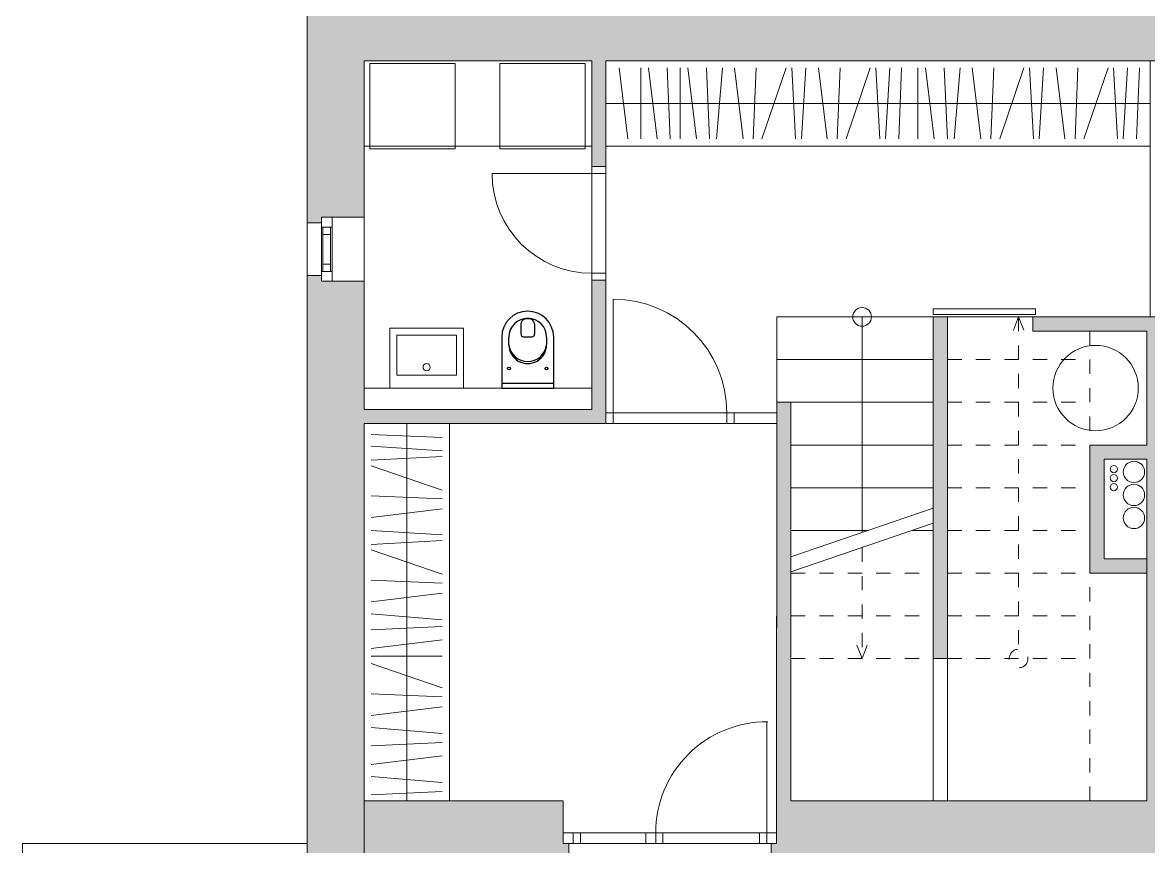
# Model space of a CAD drawing. Header units: metres. Extents: x -686 to 211, y -481 to 125.
# Drawn here: x -209.5 to -201.59, y -224.33 to -218.54 of the extents above; entities that cross this region are included whole.
import ezdxf

# ---------------------------------------------------------------- set-up
doc = ezdxf.new("R2010")
doc.units = ezdxf.units.M
doc.linetypes.add('DIVIDE', pattern=[1.25, 0.5, -0.25, 0, -0.25, 0, -0.25])
doc.linetypes.add('ČERCHOVANÁ', pattern=[25.4, 12.7, -6.35, 0, -6.35])
doc.layers.add('FLOATINGWINDOWS', color=2, linetype='Continuous', plot=False)
for name, color, linetype in [('OSA', 7, 'ČERCHOVANÁ'), ('SRAFA', 251, 'Continuous'), ('SRAFY', 3, 'Continuous'), ('ZARIZOVAKY', 251, 'Continuous'), ('ZDIVO', 1, 'Continuous')]:
    doc.layers.add(name, color=color, linetype=linetype)

# ---------------------------------------------------------------- blocks, each defined once
blk = doc.blocks.new('WC 540 Starck 3')
at = {"linetype": 'ByBlock'}
for p, q in [((81.0175, 94.3987), (80.66, 94.3987)), ((80.9825, 94.0337), (80.9825, 94.3987)), ((81.0175, 94.0337), (81.0175, 94.3987)), ((80.66, 94.3487), (80.7126, 94.3487)), ((80.568, 94.2646), (80.6372, 94.2646)), ((80.6572, 94.1878), (80.6572, 94.2446)), ((80.568, 94.1678), (80.6372, 94.1678)), ((80.7126, 94.0837), (80.66, 94.0837)), ((80.66, 94.0337), (81.0175, 94.0337))]:
    blk.add_line(p, q, dxfattribs=at)
for centre in [(80.8803, 94.3481), (80.8803, 94.0842)]:
    blk.add_circle(centre, 0.0102, dxfattribs=at)
for centre, radius, start, end in [((80.66, 94.2162), 0.1825, 90, 270), ((80.66, 94.2162), 0.1325, 90, 270), ((80.7126, 94.2162), 0.1325, 270, 90), ((80.6974, 94.2162), 0.1334, 276.53282, 83.46718), ((80.6214, 94.2162), 0.09, 165.90571, 194.09429), ((80.568, 94.2296), 0.035, 90, 165.90571), ((80.6372, 94.2446), 0.02, 360, 90), ((80.568, 94.2028), 0.035, 194.09429, 270), ((80.6372, 94.1878), 0.02, 270, 0)]:
    blk.add_arc(centre, radius, start, end, dxfattribs=at)

msp = doc.modelspace()

# ---------------------------------------------------------------- hatches: boundary and pattern name
at = {"layer": 'SRAFA', "linetype": 'Continuous', "lineweight": 0}
for points in [[(-194.0014, -218.4131), (-207.1014, -218.4131), (-207.1014, -218.3131), (-207.5014, -218.3131), (-207.5014, -219.9531), (-207.4014, -219.9531), (-207.4014, -219.9131), (-207.3264, -219.9131), (-207.1014, -219.9131), (-207.1014, -218.8131), (-205.5014, -218.8131), (-205.5014, -219.5559), (-205.4014, -219.5559), (-205.4014, -218.8131), (-201.5764, -218.8131), (-197.0521, -218.8131), (-196.6445, -218.8131), (-194.4014, -218.8131), (-194.4014, -219.4631), (-194.1764, -219.4631), (-194.1014, -219.4631), (-194.1014, -219.5031), (-194.0014, -219.5031), (-194.0014, -219.2331)], [(-205.7014, -224.0131), (-207.1014, -224.0131), (-207.1014, -221.3631), (-205.4014, -221.3631), (-205.4014, -220.3559), (-205.5014, -220.3559), (-205.5014, -221.2631), (-207.1014, -221.2631), (-207.1014, -220.3631), (-207.4014, -220.3631), (-207.4014, -220.3231), (-207.5014, -220.3231), (-207.5014, -222.6631), (-207.5014, -224.4131), (-205.6614, -224.4131), (-205.6614, -224.3131), (-205.7014, -224.3131)]]:
    msp.add_hatch(color=256, dxfattribs=at).paths.add_polyline_path(points)
h = msp.add_hatch(color=256, dxfattribs=at)
h.paths.add_polyline_path([(-200.8514, -224.0131), (-201.5014, -224.0131), (-201.5014, -220.6131), (-202.0014, -220.6131), (-202.4014, -220.6131), (-202.4014, -220.7131), (-201.6014, -220.7131), (-201.6014, -221.5131), (-202.0014, -221.5131), (-202.0014, -222.4131), (-201.6014, -222.4131), (-201.6014, -222.3131), (-201.9014, -222.3131), (-201.9014, -221.6131), (-201.6014, -221.6131), (-201.6014, -222.3131), (-201.6014, -224.0131), (-204.1014, -224.0131), (-204.1014, -221.2131), (-204.2014, -221.2131), (-204.2018, -224.3131), (-204.2414, -224.3131), (-204.2414, -224.4131), (-201.5014, -224.4131), (-200.8114, -224.4131), (-200.8114, -224.3131), (-200.8514, -224.3131), (-200.8514, -224.2381)])
h.paths.add_polyline_path([(-203.0014, -220.7131), (-203.0014, -220.6131), (-203.1014, -220.6131), (-203.1014, -223.0131), (-203.0014, -223.0131)], flags=16)

# ---------------------------------------------------------------- linework, layer by layer
at = {"layer": 'FLOATINGWINDOWS', "linetype": 'Continuous', "lineweight": 0}
for points in [[(-207.1014, -218.8131), (-205.5014, -218.8131), (-205.5014, -221.1131), (-207.1014, -221.1131)], [(-209.5014, -224.3131), (-207.5014, -224.3131), (-207.5014, -224.4131), (-203.4514, -224.4131), (-203.4514, -225.8131), (-204.2014, -225.8131), (-204.2014, -229.3131), (-203.4514, -229.3131), (-203.4514, -230.9131), (-209.5014, -230.9131)]]:
    msp.add_lwpolyline(points, close=True, dxfattribs=at)
at = {"layer": 'FLOATINGWINDOWS', "linetype": 'Continuous', "lineweight": 0, "flags": 128}
for points in [[(-205.4014, -218.8131), (-205.4014, -221.2881), (-204.2014, -221.2881), (-204.2014, -221.2131), (-204.1014, -221.2131), (-204.1014, -224.0131), (-203.1014, -224.0131), (-203.1014, -224.0131), (-203.1014, -220.6131), (-201.5764, -220.6131), (-201.5764, -218.8131)], [(-203.0014, -220.6131), (-202.4014, -220.6131), (-202.4014, -220.7131), (-201.6014, -220.7131), (-201.6014, -221.5131), (-202.0014, -221.5131), (-202.0014, -222.4131), (-201.6014, -222.4131), (-201.6014, -224.0131), (-202.8514, -224.0131), (-203.0014, -224.0131)], [(-207.1014, -221.3631), (-207.1014, -224.0131), (-205.7014, -224.0131), (-205.7014, -224.2381), (-204.2018, -224.2381), (-204.2014, -221.3631)]]:
    msp.add_lwpolyline(points, close=True, dxfattribs=at)
at = {"layer": 'OSA', "linetype": 'Continuous', "lineweight": 0}
for points in [[(-206.4599, -218.8317), (-207.0599, -218.8317), (-207.0599, -219.4317), (-206.4599, -219.4317)], [(-205.5471, -218.8317), (-206.1471, -218.8317), (-206.1471, -219.4317), (-205.5471, -219.4317)], [(-206.9204, -221.1131), (-206.4028, -221.1131), (-206.4028, -220.692), (-206.9204, -220.692)], [(-206.8704, -221.0236), (-206.4528, -221.0236), (-206.4528, -220.742), (-206.8704, -220.742)]]:
    msp.add_lwpolyline(points, close=True, dxfattribs=at)
msp.add_circle((-206.6616, -220.9665), 0.0253, dxfattribs=at)
at = {"layer": 'SRAFY', "linetype": 'Continuous', "lineweight": 0}
for p, q in [((-205.4014, -219.5559), (-205.5014, -219.5559)), ((-205.5014, -219.6059), (-206.2014, -219.6059)), ((-205.5014, -219.6059), (-205.5014, -220.3059)), ((-205.4014, -220.3059), (-205.4014, -219.6059)), ((-207.5014, -219.9531), (-207.5014, -220.3231)), ((-207.4014, -219.9531), (-207.4014, -220.3231)), ((-207.3264, -219.9131), (-207.3264, -219.9831)), ((-207.1014, -220.3631), (-207.1014, -219.9131)), ((-207.3264, -219.9831), (-207.4014, -219.9831)), ((-207.3914, -220.2931), (-207.3914, -219.9831)), ((-207.3364, -220.0331), (-207.3914, -220.0331)), ((-207.3364, -220.2931), (-207.3364, -219.9831)), ((-207.3264, -220.2931), (-207.3264, -219.9831)), ((-207.3364, -220.2431), (-207.3914, -220.2431)), ((-207.3264, -220.2931), (-207.4014, -220.2931)), ((-207.3264, -220.2931), (-207.3264, -220.3631)), ((-205.4014, -220.3559), (-205.5014, -220.3559)), ((-205.3514, -221.2881), (-205.3514, -220.4881)), ((-204.2014, -220.6131), (-203.1014, -220.6131)), ((-204.2014, -221.2131), (-204.2014, -220.6131)), ((-203.6014, -220.6131), (-203.6014, -222.1281)), ((-204.2014, -220.9131), (-203.1014, -220.9131)), ((-204.1014, -221.2131), (-203.1014, -221.2131)), ((-204.2014, -221.2881), (-205.4014, -221.2881)), ((-205.3514, -221.3631), (-205.3514, -221.2881)), ((-204.5514, -221.2881), (-204.5514, -221.3631)), ((-204.5014, -221.2881), (-204.5014, -221.3631)), ((-204.2014, -221.3631), (-205.4014, -221.3631)), ((-204.1014, -221.5131), (-203.1014, -221.5131)), ((-204.1014, -221.8131), (-203.1014, -221.8131)), ((-203.1014, -221.957), (-204.1014, -222.2991)), ((-203.1014, -222.0627), (-204.1014, -222.4048)), ((-204.1014, -222.1131), (-203.5576, -222.1131)), ((-203.2499, -222.1131), (-203.1014, -222.1131)), ((-204.2714, -224.2381), (-204.2714, -223.4581)), ((-205.7014, -224.2381), (-204.2014, -224.2381)), ((-205.6314, -224.2381), (-205.6314, -224.3131)), ((-205.5814, -224.2381), (-205.5814, -224.3131)), ((-205.1214, -224.3131), (-205.1214, -224.2381)), ((-205.0514, -224.3131), (-205.0514, -224.2381)), ((-205.0014, -224.3131), (-205.0014, -224.2381)), ((-204.3214, -224.3131), (-204.3214, -224.2381)), ((-204.2714, -224.3131), (-204.2714, -224.2381)), ((-204.2714, -224.3131), (-204.2714, -224.2381)), ((-205.6614, -224.3131), (-204.2414, -224.3131))]:
    msp.add_line(p, q, dxfattribs=at)
at = {"layer": 'SRAFY', "linetype": 'DIVIDE', "lineweight": 0, "ltscale": 0.15}
for p, q in [((-202.5014, -220.6131), (-202.5731, -220.7967)), ((-202.5014, -220.6131), (-202.5014, -223.0131)), ((-202.5014, -220.6131), (-202.4297, -220.7967)), ((-202.0014, -221.4131), (-202.0014, -220.7131)), ((-203.0014, -220.9131), (-202.0014, -220.9131)), ((-203.0014, -221.2131), (-202.0014, -221.2131)), ((-203.0014, -221.5131), (-202.0014, -221.5131)), ((-203.0014, -221.8131), (-202.0014, -221.8131)), ((-203.0014, -222.1131), (-202.0014, -222.1131)), ((-203.6014, -222.2338), (-203.6014, -223.0131)), ((-202.0014, -224.0131), (-202.0014, -222.3131)), ((-204.1014, -222.4131), (-203.1014, -222.4131)), ((-203.0014, -222.4131), (-202.0014, -222.4131)), ((-204.1014, -222.7131), (-203.1014, -222.7131)), ((-203.0014, -222.7131), (-202.0014, -222.7131)), ((-203.6014, -223.0131), (-203.6731, -222.8295)), ((-203.6014, -223.0131), (-203.5297, -222.8295)), ((-204.1014, -223.0131), (-203.1014, -223.0131)), ((-203.0014, -223.0131), (-202.0014, -223.0131)), ((-209.5014, -224.3131), (-209.5014, -230.9131)), ((-209.5014, -224.3131), (-207.5014, -224.3131))]:
    msp.add_line(p, q, dxfattribs=at)
at = {"layer": 'SRAFY', "linetype": 'Continuous', "lineweight": 0}
for centre, radius in [((-203.6014, -220.6131), 0.0657), ((-201.6912, -221.7018), 0.075), ((-201.8324, -221.6826), 0.025), ((-201.8324, -221.7458), 0.025), ((-201.8324, -221.809), 0.025), ((-201.6912, -221.8635), 0.075), ((-201.6912, -222.0252), 0.075)]:
    msp.add_circle(centre, radius, dxfattribs=at)
at = {"layer": 'SRAFY', "linetype": 'DIVIDE', "lineweight": 0, "ltscale": 0.15}
msp.add_circle((-202.5014, -223.0131), 0.0657, dxfattribs=at)
at = {"layer": 'SRAFY', "linetype": 'Continuous', "lineweight": 0}
for centre, radius, start, end in [((-205.5014, -219.6059), 0.7, 180, 270), ((-205.3514, -221.2881), 0.8, 360, 90), ((-204.2714, -224.2381), 0.78, 89.52368, 180)]:
    msp.add_arc(centre, radius, start, end, dxfattribs=at)
at = {"layer": 'ZARIZOVAKY', "linetype": 'Continuous', "lineweight": 0}
for p, q in [((-205.3093, -218.8631), (-205.2484, -219.3631)), ((-205.1573, -219.3631), (-205.1566, -218.8631)), ((-205.1025, -218.8631), (-205.0416, -219.3631)), ((-204.9721, -218.8631), (-204.9492, -219.3631)), ((-204.8807, -219.3631), (-204.88, -218.8631)), ((-204.8258, -218.8631), (-204.765, -219.3631)), ((-204.6955, -218.8631), (-204.6726, -219.3631)), ((-204.6244, -219.3631), (-204.5829, -218.8631)), ((-204.4983, -218.8631), (-204.4374, -219.3631)), ((-204.3669, -219.3631), (-204.3462, -218.8631)), ((-204.1347, -218.8631), (-204.3048, -219.3631)), ((-204.0685, -219.3631), (-204.0953, -218.8631)), ((-203.997, -218.8631), (-204.0281, -219.3631)), ((-203.9072, -218.8631), (-203.8463, -219.3631)), ((-203.7757, -219.3631), (-203.7551, -218.8631)), ((-203.5436, -218.8631), (-203.7137, -219.3631)), ((-203.4774, -219.3631), (-203.5042, -218.8631)), ((-203.4058, -218.8631), (-203.437, -219.3631)), ((-203.3443, -219.3631), (-203.3236, -218.8631)), ((-203.2101, -219.3631), (-203.2094, -218.8631)), ((-203.1552, -218.8631), (-203.0943, -219.3631)), ((-203.0249, -218.8631), (-203.002, -219.3631)), ((-202.9538, -219.3631), (-202.9123, -218.8631)), ((-202.8277, -218.8631), (-202.7668, -219.3631)), ((-202.6963, -219.3631), (-202.6756, -218.8631)), ((-202.4641, -218.8631), (-202.6342, -219.3631)), ((-202.3979, -219.3631), (-202.4247, -218.8631)), ((-202.3264, -218.8631), (-202.3575, -219.3631)), ((-202.2366, -218.8631), (-202.1757, -219.3631)), ((-202.1051, -219.3631), (-202.0845, -218.8631)), ((-201.873, -218.8631), (-202.0431, -219.3631)), ((-201.8068, -219.3631), (-201.8336, -218.8631)), ((-201.7352, -218.8631), (-201.7664, -219.3631)), ((-201.6736, -219.3631), (-201.653, -218.8631)), ((-201.5764, -219.1131), (-205.4014, -219.1131)), ((-205.5014, -219.4131), (-207.1014, -219.4131)), ((-205.4014, -219.4131), (-204.2014, -219.4131)), ((-204.2014, -219.4131), (-204.1264, -219.4131)), ((-204.1264, -219.4131), (-201.5764, -219.4131)), ((-206.8014, -221.3631), (-206.8014, -224.011)), ((-206.5014, -221.3631), (-206.5014, -224.0131)), ((-206.5514, -221.4604), (-207.0514, -221.4397)), ((-207.0514, -221.522), (-206.5514, -221.5531)), ((-206.5514, -221.5935), (-207.0514, -221.6203)), ((-207.0514, -221.6597), (-206.5514, -221.8298)), ((-206.5514, -221.8919), (-207.0514, -221.8712)), ((-207.0514, -222.0233), (-206.5514, -221.9624)), ((-207.0514, -222.1131), (-206.5514, -222.1443)), ((-206.5514, -222.1847), (-207.0514, -222.2114)), ((-207.0514, -222.2508), (-206.5514, -222.421)), ((-206.5514, -222.483), (-207.0514, -222.4623)), ((-207.0514, -222.6145), (-206.5514, -222.5536)), ((-206.5514, -222.7406), (-207.0514, -222.6991)), ((-207.0514, -222.8116), (-206.5514, -222.7887)), ((-207.0514, -222.942), (-206.5514, -222.8811)), ((-206.5514, -222.9968), (-207.0514, -222.9961)), ((-207.0514, -223.0493), (-206.5514, -223.2194)), ((-206.5514, -223.2814), (-207.0514, -223.2607)), ((-207.0514, -223.4129), (-206.5514, -223.352)), ((-206.5514, -223.539), (-207.0514, -223.4975)), ((-207.0514, -223.6269), (-206.5514, -223.604)), ((-207.0514, -223.7573), (-206.5514, -223.6964)), ((-206.5514, -223.8834), (-207.0514, -223.8419)), ((-207.0514, -223.9714), (-206.5514, -223.9485))]:
    msp.add_line(p, q, dxfattribs=at)
msp.add_lwpolyline([(-203.1014, -220.5969), (-202.3826, -220.5969), (-202.3826, -220.5569), (-203.1014, -220.5569)], close=True, dxfattribs=at)
msp.add_circle((-201.9604, -221.1131), 0.3, dxfattribs=at)
at = {"layer": 'ZDIVO', "linetype": 'Continuous', "lineweight": 0}
for p, q in [((-207.5014, -218.2631), (-207.5014, -219.9531)), ((-207.1014, -218.8131), (-205.5014, -218.8131)), ((-207.1014, -218.8131), (-207.1014, -219.9131)), ((-205.5014, -218.8131), (-205.5014, -219.6059)), ((-205.4014, -218.8131), (-197.0521, -218.8131)), ((-205.4014, -218.8131), (-205.4014, -219.6059)), ((-205.4014, -219.6059), (-205.5014, -219.6059)), ((-207.4014, -219.9531), (-207.5014, -219.9531)), ((-207.4014, -219.9131), (-207.3264, -219.9131)), ((-207.4014, -219.9531), (-207.4014, -219.9131)), ((-207.1014, -219.9131), (-207.3264, -219.9131)), ((-207.5014, -220.3231), (-207.5014, -222.6631)), ((-207.4014, -220.3231), (-207.5014, -220.3231)), ((-207.4014, -220.3231), (-207.4014, -220.3631)), ((-207.1014, -220.3631), (-207.4014, -220.3631)), ((-207.1014, -220.3631), (-207.4014, -220.3631)), ((-207.1014, -220.3631), (-207.1014, -221.2631)), ((-205.5014, -220.3514), (-205.5014, -220.3059)), ((-205.5014, -220.3059), (-205.5014, -221.2631)), ((-205.4014, -220.3059), (-205.5014, -220.3059)), ((-205.4014, -220.3059), (-205.4014, -221.3631)), ((-203.1014, -220.6131), (-203.0014, -220.6131)), ((-203.1014, -220.6131), (-203.1014, -223.0131)), ((-203.0014, -220.7131), (-203.0014, -220.6131)), ((-202.4014, -220.6131), (-202.0014, -220.6131)), ((-202.4014, -220.7131), (-202.4014, -220.6131)), ((-202.0014, -220.6131), (-201.5014, -220.6131)), ((-203.0014, -220.7131), (-203.0014, -223.0131)), ((-202.4014, -220.7131), (-201.6014, -220.7131)), ((-201.6014, -220.7131), (-201.6014, -221.5131)), ((-207.1014, -221.1131), (-205.5014, -221.1131)), ((-204.2014, -221.1131), (-204.2018, -224.3131)), ((-204.1014, -221.2131), (-204.2014, -221.2131)), ((-204.1014, -221.2131), (-204.1014, -224.0131)), ((-207.1014, -221.2631), (-205.5014, -221.2631)), ((-207.1014, -221.3631), (-205.4014, -221.3631)), ((-207.1014, -221.3631), (-207.1014, -224.0131)), ((-202.0014, -221.5131), (-201.6014, -221.5131)), ((-202.0014, -222.4131), (-202.0014, -221.5131)), ((-201.9014, -221.6131), (-201.9014, -222.3131)), ((-201.9014, -221.6131), (-201.6014, -221.6131)), ((-201.6014, -221.6131), (-201.6014, -222.3131)), ((-201.9014, -222.3131), (-201.6014, -222.3131)), ((-201.6014, -222.3131), (-201.6014, -224.0131)), ((-202.0014, -222.4131), (-201.6014, -222.4131)), ((-207.5014, -222.6631), (-207.5014, -224.5631)), ((-207.1014, -222.6631), (-207.1014, -224.5631)), ((-203.1014, -223.0131), (-203.0014, -223.0131)), ((-207.1014, -224.0131), (-205.7014, -224.0131)), ((-205.7014, -224.0131), (-205.7014, -224.3131)), ((-204.1014, -224.0131), (-201.6014, -224.0131)), ((-205.6614, -224.3131), (-205.7014, -224.3131)), ((-205.6614, -224.3131), (-205.6614, -224.4131)), ((-204.2414, -224.3131), (-204.2414, -224.4131)), ((-204.2414, -224.3131), (-204.2018, -224.3131))]:
    msp.add_line(p, q, dxfattribs=at)

# ---------------------------------------------------------------- block references
at = {"layer": 'OSA', "linetype": 'Continuous', "lineweight": 0, "rotation": 270}
msp.add_blockref('WC 540 Starck 3', (-300.1675, -140.0956), dxfattribs=at)

doc.saveas('drawing.dxf')
